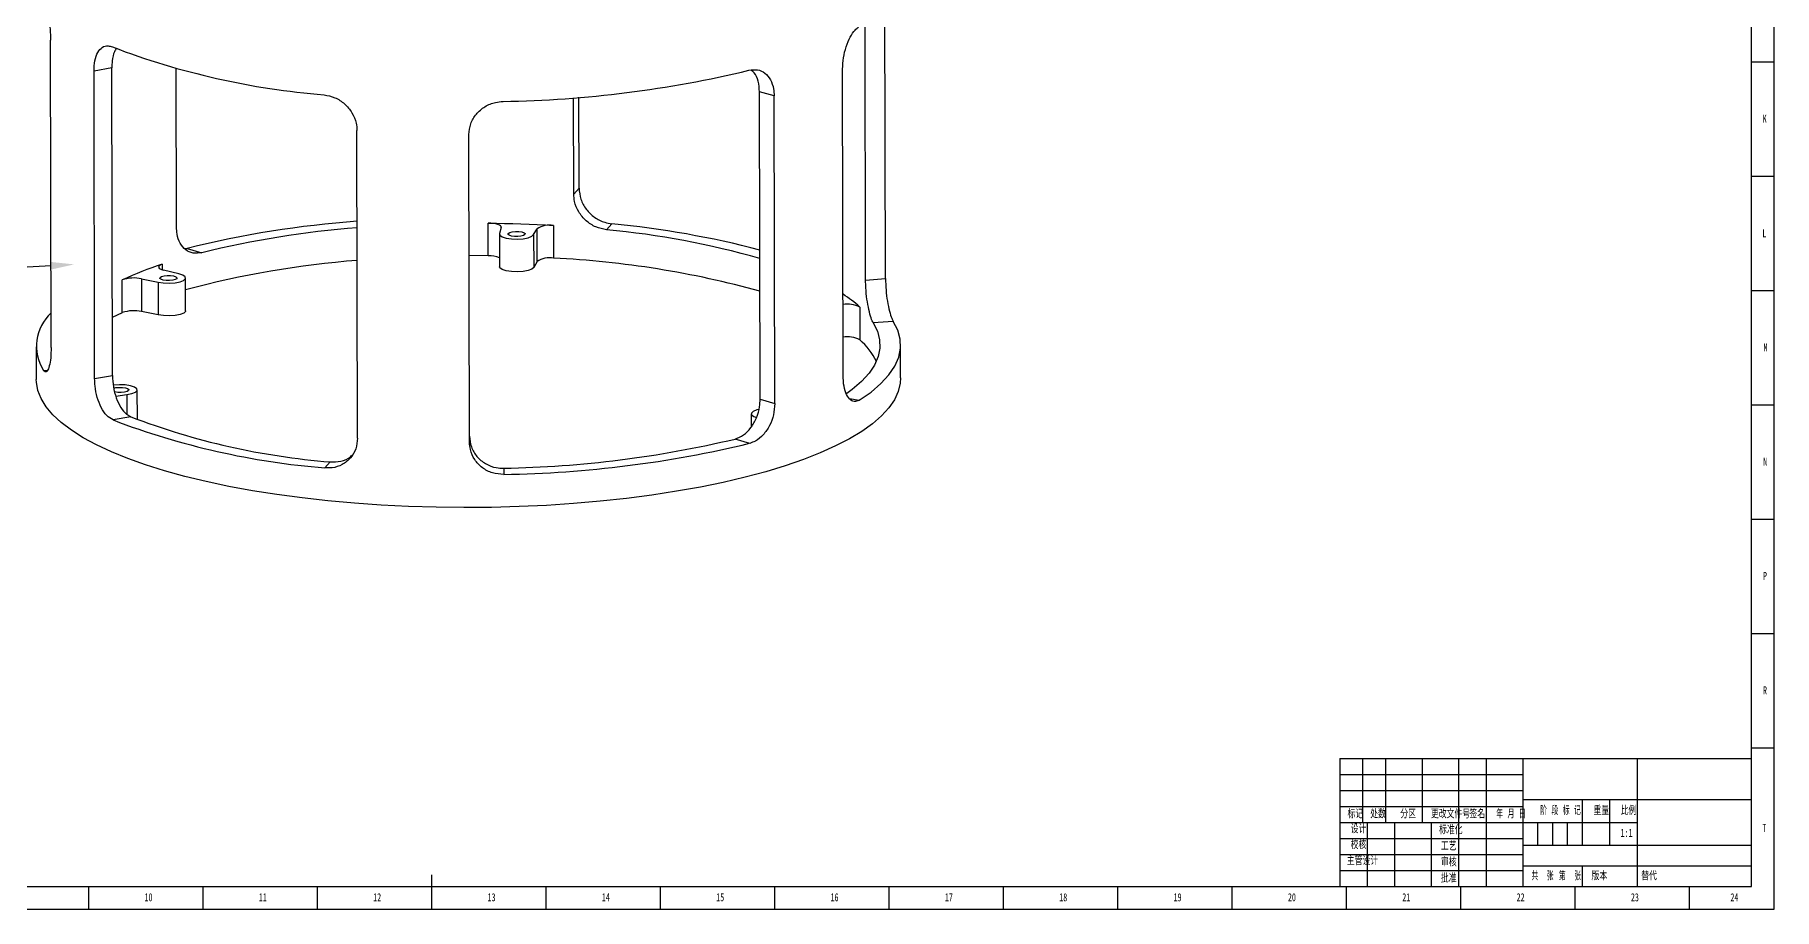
# Model space of a CAD drawing. Header units: millimetres. Extents: x -23 to 1189, y 0 to 841.
# Drawn here: x 428 to 1189, y 0 to 383 of the extents above; entities that cross this region are included whole.
import ezdxf
from ezdxf import colors
from ezdxf.entities.mleader import LeaderData, LeaderLine
from ezdxf.math import Vec2, Vec3

# ---------------------------------------------------------------- set-up
doc = ezdxf.new("R2010")
doc.units = ezdxf.units.MM
for name, color, linetype in [('10', 7, 'Continuous'), ('5', 7, 'Continuous'), ('9', 7, 'Continuous'), ('SLD-0', 7, 'Continuous')]:
    doc.layers.add(name, color=color, linetype=linetype)
doc.styles.add('SLDTEXTSTYLE0', font='TXT', dxfattribs={"width": 0.7, "bigfont": 'bigfont'})
doc.styles.add('SLDTEXTSTYLE1', font='TXT', dxfattribs={"width": 0.6, "bigfont": 'bigfont'})
doc.styles.add('SLDTEXTSTYLE2', font='TXT', dxfattribs={"width": 0.614286, "bigfont": 'bigfont'})
doc.styles.add('SLDTEXTSTYLE3', font='TXT', dxfattribs={"width": 0.62, "bigfont": 'bigfont'})
doc.styles.add('SLDTEXTSTYLE5', font='TXT', dxfattribs={"width": 0.7})

msp = doc.modelspace()

# ---------------------------------------------------------------- linework, layer by layer
at = {"color": 7, "linetype": 'Continuous', "lineweight": 25}
for p, q in [((800.36, 275.85), (800.12, 395.27)), ((791.67, 275.14), (791.45, 387.78)), ((435.51, 245.68), (435.24, 380.24)), ((462.03, 368.03), (454.25, 366.67)), ((454.51, 232.11), (454.25, 366.67)), ((462.29, 233.47), (462.03, 368.03)), ((490.31, 298.45), (490.17, 367.73)), ((781.87, 232.96), (781.6, 367.52)), ((745.56, 223.08), (745.29, 357.64)), ((751.67, 355.75), (745.29, 357.64)), ((664.05, 312.82), (663.96, 354.99)), ((666.35, 315.43), (666.28, 355.17)), ((751.94, 221.19), (751.67, 355.75)), ((569.51, 206.1), (569.25, 340.66)), ((618.45, 204.31), (618.18, 338.87)), ((664.05, 312.82), (666.35, 315.43)), ((626.67, 285.86), (626.65, 300.17)), ((632.34, 298.25), (631.61, 295.65)), ((646.49, 295.1), (648, 297.67)), ((648.03, 283.36), (648, 297.67)), ((655.15, 299.13), (655.18, 284.81)), ((680.73, 299.82), (678.41, 297.21)), ((493.93, 288.97), (494.96, 289.1)), ((494.96, 289.1), (501.36, 287.2)), ((631.55, 295.36), (631.58, 281.04)), ((646.49, 295.1), (646.52, 280.79)), ((484.03, 282.14), (484.04, 279.74)), ((626.67, 285.86), (618.29, 285.91)), ((648.03, 283.36), (646.52, 280.79)), ((466.63, 260.96), (466.6, 275.28)), ((475.07, 275.8), (482.24, 274.32)), ((475.07, 275.8), (475.09, 261.48)), ((482.24, 274.32), (482.26, 260.01)), ((491.34, 277.9), (484.65, 279.57)), ((494.31, 261.81), (494.29, 276.13)), ((791.67, 275.14), (800.36, 275.85)), ((466.63, 260.96), (462.25, 258.81)), ((482.26, 260.01), (475.09, 261.48)), ((789.08, 263.44), (789.1, 249.13)), ((803.73, 257.17), (795.02, 256.45)), ((428.96, 246.08), (428.99, 231.76)), ((806.99, 232.51), (806.96, 246.82)), ((432.19, 235.73), (433.94, 235.87)), ((454.51, 232.11), (462.29, 233.47)), ((463.79, 224.44), (468.58, 225.13)), ((468.58, 225.13), (468.6, 216.51)), ((473.22, 214.23), (473.19, 227.21)), ((745.56, 223.08), (751.94, 221.19)), ((784.56, 223.36), (788.84, 222.64)), ((470.4, 215.39), (462.59, 214.02)), ((741.64, 216.77), (741.65, 210.9)), ((740.97, 203.8), (734.57, 205.7)), ((555.2, 193.08), (557.51, 195.69)), ((633.45, 192.91), (633.47, 190.21))]:
    msp.add_line(p, q, dxfattribs=at)
at = {"color": 7, "linetype": 'Continuous', "lineweight": 25, "flags": 128}
for points in [[(626.65, 300.17), (630.24, 300.12), (633.82, 300.04), (637.4, 299.94), (640.97, 299.82), (644.53, 299.68), (648.08, 299.52), (651.62, 299.33), (655.15, 299.13)], [(632.34, 298.25), (632.32, 298.6), (632.05, 298.95), (631.57, 299.28), (630.87, 299.57), (629.99, 299.82), (628.96, 300), (627.83, 300.12), (626.65, 300.17)], [(631.61, 295.65), (631.74, 294.87), (632.74, 294.15), (634.5, 293.58), (636.82, 293.23), (639.4, 293.14), (641.94, 293.31), (644.14, 293.74), (645.72, 294.36), (646.49, 295.1)], [(636.78, 294.48), (635.81, 294.81), (635.34, 295.22), (635.43, 295.65), (636.07, 296.05), (637.17, 296.34), (638.55, 296.48), (640.01, 296.46), (641.33, 296.27), (642.3, 295.94), (642.77, 295.53), (642.68, 295.09), (642.03, 294.7), (640.94, 294.41), (639.55, 294.26), (638.09, 294.29), (636.78, 294.48)], [(484.03, 282.14), (483.32, 281.84), (482.82, 281.52), (482.55, 281.17), (482.51, 280.81), (482.72, 280.45), (483.15, 280.12), (483.81, 279.82), (484.65, 279.57)], [(482.24, 274.32), (484.55, 273.97), (487.13, 273.88), (489.67, 274.05), (491.87, 274.48), (493.45, 275.1), (494.22, 275.84), (494.1, 276.62), (493.1, 277.33), (491.34, 277.9)], [(484.51, 275.22), (483.54, 275.55), (483.07, 275.96), (483.16, 276.39), (483.8, 276.79), (484.9, 277.08), (486.29, 277.22), (487.75, 277.2), (489.06, 277.01), (490.03, 276.68), (490.5, 276.27), (490.41, 275.83), (489.77, 275.44), (488.67, 275.15), (487.29, 275), (485.83, 275.03), (484.51, 275.22)], [(646.52, 280.79), (645.74, 280.04), (644.16, 279.42), (641.97, 279), (639.43, 278.82), (636.85, 278.92), (634.53, 279.27), (632.77, 279.84), (631.76, 280.55), (631.58, 281.04)], [(494.31, 261.81), (494.25, 261.53), (493.48, 260.78), (491.9, 260.16), (489.7, 259.74), (487.16, 259.56), (484.58, 259.66), (482.26, 260.01)], [(795.02, 256.45), (796.83, 252.8), (797.79, 249.12), (797.9, 245.42), (797.17, 241.73), (795.59, 238.07), (793.17, 234.44), (789.92, 230.87), (785.86, 227.37), (783.4, 225.56)], [(788.84, 222.64), (794.05, 226.25), (798.4, 229.97), (801.87, 233.77), (804.46, 237.62), (806.14, 241.52), (806.91, 245.45), (806.76, 249.38), (805.7, 253.29), (803.73, 257.17)], [(503.34, 187.04), (493.95, 189.31), (485.07, 191.76), (476.73, 194.37), (468.98, 197.14), (461.84, 200.05), (455.34, 203.09), (449.5, 206.25), (444.36, 209.52), (439.94, 212.88), (436.24, 216.32), (433.29, 219.83), (431.1, 223.38), (429.68, 226.97), (429.03, 230.59), (428.99, 231.76)], [(468.58, 225.13), (470.78, 225.55), (472.36, 226.17), (473.13, 226.92), (473.01, 227.69), (472.01, 228.41), (470.24, 228.98), (467.93, 229.33), (465.35, 229.43), (462.81, 229.25)], [(462.87, 227.92), (463.81, 228.16), (465.19, 228.3), (466.66, 228.27), (467.97, 228.08), (468.94, 227.76), (469.41, 227.35), (469.32, 226.91), (468.68, 226.52), (467.58, 226.23), (466.19, 226.08), (464.73, 226.11), (463.42, 226.3), (463.42, 226.3)], [(806.99, 232.51), (806.82, 230.06), (805.91, 226.45), (804.24, 222.87), (801.79, 219.32), (798.6, 215.82), (794.66, 212.39), (789.99, 209.04), (784.62, 205.79), (778.56, 202.64), (771.84, 199.62), (764.49, 196.73), (756.54, 193.98), (748.02, 191.4), (738.97, 188.97), (729.42, 186.73), (719.41, 184.67), (708.98, 182.81), (698.18, 181.15), (687.05, 179.7), (675.63, 178.47), (663.98, 177.46), (652.14, 176.67), (640.16, 176.1), (628.09, 175.77), (615.98, 175.67), (603.88, 175.81), (591.83, 176.17), (579.89, 176.77), (568.11, 177.59), (556.53, 178.63), (545.21, 179.9), (534.18, 181.38), (523.5, 183.07), (513.21, 184.96), (503.34, 187.04)], [(744.92, 218.63), (744.06, 218.42), (742.48, 217.8), (741.7, 217.06), (741.82, 216.28), (742.82, 215.57), (743.93, 215.16)]]:
    msp.add_lwpolyline(points, dxfattribs=at)
at = {"color": 7, "linetype": 'Continuous', "lineweight": 25}
for centre, radius, start, end in [((581.56, 689.52), 334.31, 249.09418, 265.42082), ((625.48, 845.79), 492.45, 270.89294, 283.52473), ((601.75, -142.72), 444.83, 94.17956, 103.89092), ((604.36, -136.56), 436.1, 94.60753, 103.66219), ((653.4, 289.42), 9.86, 79.80518, 123.23156), ((644.92, -66.5), 365.25, 74.026, 84.73847), ((641.61, -109.67), 411.35, 75.38085, 84.5428), ((536.16, 124.02), 166.48, 108.24504, 114.6952), ((600.76, -125.52), 410.54, 94.38684, 105.03064), ((626.98, 273.53), 12.33, 68.15775, 91.44189), ((653.43, 275.11), 9.86, 79.80518, 123.23156), ((635.36, -127.32), 412.61, 74.52308, 87.2472), ((471.77, 260.23), 15.91, 78.04658, 108.95734), ((750.4, 220.46), 57.82, 48.01915, 57.11191), ((448.85, 246.31), 19.73, 132.64792, 212.42071), ((471.8, 245.92), 15.91, 78.04658, 108.95734), ((783.62, 252.61), 12.13, 63.25968, 98.59384), ((783.65, 238.29), 12.13, 63.25968, 98.59384), ((769.96, 226.93), 29.31, 25.71137, 49.2303), ((581.89, 526.33), 334.31, 249.09418, 265.42082), ((582.45, 508.43), 313.73, 249.07456, 265.44043), ((624.93, 666.33), 473.5, 271.03045, 283.38722), ((625.8, 682.6), 492.45, 270.89294, 283.52473)]:
    msp.add_arc(centre, radius, start, end, dxfattribs=at)
for points, knots in [([(431.87, 398.92), (432.19, 398.27), (432.84, 396.97), (433.86, 393.2), (434.69, 388.59), (435.17, 384.05), (435.22, 381.32), (435.24, 380.24)], [0, 0, 0, 0, 0.214504, 0.429027, 0.643198, 0.857526, 1, 1, 1, 1]), ([(781.6, 367.52), (781.68, 369.18), (781.84, 372.48), (783.11, 377.44), (784.91, 381.68), (786.84, 384.53), (788.04, 385.46), (788.52, 385.83)], [0, 0, 0, 0, 0.214547, 0.429095, 0.643583, 0.857835, 1, 1, 1, 1]), ([(454.25, 366.67), (454.33, 368.24), (454.49, 371.37), (455.79, 375), (457.78, 377.27), (460.06, 377.93), (461.64, 377.42), (462.27, 377.21)], [0, 0, 0, 0, 0.214547, 0.429095, 0.643583, 0.857835, 1, 1, 1, 1]), ([(464.11, 376.52), (463.78, 376.07), (462.84, 374.77), (462.17, 371.68), (462.07, 369.08), (462.03, 368.03)], [0, 0, 0, 0, 0.243734, 0.697821, 1, 1, 1, 1]), ([(740.65, 367), (741.92, 367.17), (744.46, 367.52), (747.75, 365.99), (750.2, 363.07), (751.48, 359.43), (751.62, 356.8), (751.67, 355.75)], [0, 0, 0, 0, 0.214504, 0.429027, 0.643198, 0.857526, 1, 1, 1, 1]), ([(745.29, 357.64), (745.16, 359.2), (744.91, 362.32), (743.49, 365.59), (742.08, 366.69), (741.63, 367.04)], [0, 0, 0, 0, 0.403268, 0.806538, 1, 1, 1, 1]), ([(554.87, 356.27), (556.47, 355.96), (559.66, 355.32), (563.96, 352.48), (567.24, 348.58), (568.99, 344.42), (569.18, 341.73), (569.25, 340.66)], [0, 0, 0, 0, 0.214504, 0.429027, 0.643198, 0.857526, 1, 1, 1, 1]), ([(618.18, 338.87), (618.35, 340.48), (618.67, 343.7), (621.25, 348), (625.04, 351.27), (629.26, 353.06), (632.04, 353.3), (633.15, 353.4)], [0, 0, 0, 0, 0.214547, 0.429095, 0.643583, 0.857835, 1, 1, 1, 1]), ([(678.41, 297.21), (676.82, 297.53), (673.64, 298.16), (669.33, 301.01), (666.06, 304.91), (664.31, 309.07), (664.12, 311.75), (664.05, 312.82)], [0, 0, 0, 0, 0.214484, 0.42899, 0.643108, 0.857398, 1, 1, 1, 1]), ([(666.35, 315.43), (666.52, 313.81), (666.84, 310.56), (669.35, 306.08), (673.01, 302.53), (677.04, 300.44), (679.68, 299.99), (680.73, 299.82)], [0, 0, 0, 0, 0.214547, 0.429095, 0.643583, 0.857835, 1, 1, 1, 1]), ([(501.36, 287.2), (500.08, 287.03), (497.53, 286.68), (494.23, 288.22), (491.79, 291.13), (490.5, 294.77), (490.36, 297.4), (490.31, 298.45)], [0, 0, 0, 0, 0.214484, 0.42899, 0.643108, 0.857398, 1, 1, 1, 1]), ([(795.02, 256.45), (794.7, 257.1), (794.06, 258.41), (793.06, 262.17), (792.22, 266.78), (791.75, 271.33), (791.69, 274.05), (791.67, 275.14)], [0, 0, 0, 0, 0.214484, 0.42899, 0.643108, 0.857398, 1, 1, 1, 1]), ([(800.36, 275.85), (800.41, 274.2), (800.5, 270.88), (801.17, 265.85), (802.08, 261.51), (802.99, 258.56), (803.52, 257.57), (803.73, 257.17)], [0, 0, 0, 0, 0.214547, 0.429095, 0.643583, 0.857835, 1, 1, 1, 1]), ([(435.51, 245.68), (435.47, 244.11), (435.39, 240.99), (434.73, 237.45), (433.84, 235.32), (432.93, 234.83), (432.4, 235.47), (432.19, 235.73)], [0, 0, 0, 0, 0.214547, 0.429095, 0.643583, 0.857835, 1, 1, 1, 1]), ([(462.59, 214.02), (461.64, 214.6), (459.74, 215.74), (457.34, 219.33), (455.57, 223.82), (454.65, 228.31), (454.55, 231.02), (454.51, 232.11)], [0, 0, 0, 0, 0.214504, 0.429027, 0.643198, 0.857526, 1, 1, 1, 1]), ([(462.29, 233.47), (462.38, 231.82), (462.55, 228.52), (463.88, 223.57), (465.88, 219.37), (468.18, 216.59), (469.77, 215.74), (470.4, 215.39)], [0, 0, 0, 0, 0.214532, 0.429065, 0.643531, 0.857739, 1, 1, 1, 1]), ([(788.84, 222.64), (788.11, 222.34), (786.65, 221.74), (784.55, 223.01), (782.91, 225.74), (782.01, 229.3), (781.91, 231.92), (781.87, 232.96)], [0, 0, 0, 0, 0.214504, 0.429027, 0.643198, 0.857526, 1, 1, 1, 1]), ([(734.57, 205.7), (735.84, 206.18), (738.39, 207.16), (741.68, 210.54), (744.11, 214.87), (745.38, 219.29), (745.51, 221.99), (745.56, 223.08)], [0, 0, 0, 0, 0.214484, 0.42899, 0.643108, 0.857398, 1, 1, 1, 1]), ([(751.94, 221.19), (751.83, 219.55), (751.6, 216.26), (749.77, 211.42), (747.03, 207.39), (743.92, 204.82), (741.81, 204.09), (740.97, 203.8)], [0, 0, 0, 0, 0.214547, 0.429095, 0.643583, 0.857835, 1, 1, 1, 1]), ([(569.51, 206.1), (569.36, 204.51), (569.04, 201.31), (566.56, 197.22), (562.91, 194.3), (558.89, 192.95), (556.25, 193.04), (555.2, 193.08)], [0, 0, 0, 0, 0.214547, 0.429095, 0.643583, 0.857835, 1, 1, 1, 1]), ([(618.42, 206.99), (618.59, 205.39), (618.93, 202.17), (621.52, 197.89), (625.33, 194.7), (629.55, 193.05), (632.34, 192.95), (633.45, 192.91)], [0, 0, 0, 0, 0.214532, 0.429065, 0.643531, 0.857739, 1, 1, 1, 1]), ([(557.51, 195.69), (559.08, 195.71), (562.23, 195.74), (565.61, 197.05), (566.87, 198.43), (567.1, 198.67)], [0, 0, 0, 0, 0.451657, 0.903359, 1, 1, 1, 1]), ([(633.47, 190.21), (631.79, 190.33), (628.43, 190.56), (623.93, 192.96), (620.53, 196.55), (618.72, 200.57), (618.52, 203.24), (618.45, 204.31)], [0, 0, 0, 0, 0.214504, 0.429027, 0.643198, 0.857526, 1, 1, 1, 1])]:
    msp.add_open_spline(points, degree=3, knots=knots, dxfattribs=at)
at = {"layer": '5', "color": 7}
for p, q in [((1189, 0), (1189, 841)), ((999, 59), (1079, 59)), ((999, 52), (1079, 52)), ((1085.5, 38), (1085.5, 28)), ((1092, 38), (1092, 28)), ((1098.5, 38), (1098.5, 28)), ((0, 0), (1189, 0))]:
    msp.add_line(p, q, dxfattribs=at)
at = {"layer": '5', "color": 7, "lineweight": 25}
for p, q in [((1179, 10), (1179, 831.05)), ((999, 66), (1179, 66)), ((999, 66), (999, 10)), ((1009, 66), (1009, 38)), ((1019, 66), (1019, 38)), ((1035, 66), (1035, 38)), ((1051, 66), (1051, 10)), ((1063, 66), (1063, 10)), ((1079, 66), (1079, 10)), ((1129, 66), (1129, 38)), ((1079, 48), (1179, 48)), ((1105, 48), (1105, 28)), ((1117, 48), (1117, 28)), ((999, 45), (1079, 45)), ((999, 38), (1129, 38)), ((999, 31), (1079, 31)), ((1011, 38), (1011, 10)), ((1023, 38), (1023, 10)), ((1039, 38), (1039, 10)), ((1129, 38), (1129, 10)), ((999, 24), (1079, 24)), ((1079, 28), (1179, 28)), ((999, 17), (1079, 17)), ((1079.01, 18.98), (1179, 18.98)), ((0, 10), (1179, 10))]:
    msp.add_line(p, q, dxfattribs=at)
at = {"layer": '5'}
for p, q in [((1189, 370.5), (1179, 370.5)), ((1189, 320.5), (1179, 320.5)), ((1189, 270.5), (1179, 270.5)), ((1189, 220.5), (1179, 220.5)), ((1189, 170.5), (1179, 170.5)), ((1189, 120.5), (1179, 120.5)), ((1189, 70.5), (1179, 70.5)), ((452, 0), (452, 10)), ((502, 0), (502, 10)), ((552, 0), (552, 10)), ((652, 0), (652, 10)), ((702, 0), (702, 10)), ((752, 0), (752, 10)), ((802, 0), (802, 10)), ((852, 0), (852, 10)), ((902, 0), (902, 10)), ((952, 0), (952, 10)), ((1002, 0), (1002, 10)), ((1052, 0), (1052, 10)), ((1102, 0), (1102, 10)), ((1152, 0), (1152, 10))]:
    msp.add_line(p, q, dxfattribs=at)
at = {"layer": '5', "lineweight": 25}
for p, q in [((1105, 18.98), (1105, 10)), ((602, 0), (602, 15))]:
    msp.add_line(p, q, dxfattribs=at)

# ---------------------------------------------------------------- texts
at = {"layer": '10', "char_height": 3.5, "attachment_point": 2}
for s, insert, style in [('K', (1184.82, 347.55), 'SLDTEXTSTYLE5'), ('L', (1184.68, 297.48), 'SLDTEXTSTYLE5'), ('M', (1185.21, 247.55), 'SLDTEXTSTYLE5'), ('N', (1185.1, 197.48), 'SLDTEXTSTYLE5'), ('P', (1184.94, 147.55), 'SLDTEXTSTYLE5'), ('R', (1184.98, 97.48), 'SLDTEXTSTYLE5'), ('T', (1184.66, 37.3), 'SLDTEXTSTYLE5'), ('主管设计', (1008.93, 22.83), 'SLDTEXTSTYLE0'), ('校核', (1007.18, 29.86), 'SLDTEXTSTYLE0'), ('10', (478.09, 6.98), 'SLDTEXTSTYLE5'), ('11', (528.09, 6.98), 'SLDTEXTSTYLE5'), ('12', (578.09, 6.98), 'SLDTEXTSTYLE5'), ('13', (628.09, 6.98), 'SLDTEXTSTYLE5'), ('14', (678.09, 6.98), 'SLDTEXTSTYLE5'), ('15', (728.09, 6.98), 'SLDTEXTSTYLE5'), ('16', (778.09, 6.98), 'SLDTEXTSTYLE5'), ('17', (828.09, 6.98), 'SLDTEXTSTYLE5'), ('18', (878.09, 6.98), 'SLDTEXTSTYLE5'), ('19', (928.09, 6.98), 'SLDTEXTSTYLE5'), ('20', (978.09, 6.98), 'SLDTEXTSTYLE5'), ('21', (1028.09, 6.98), 'SLDTEXTSTYLE5'), ('22', (1078.09, 6.98), 'SLDTEXTSTYLE5'), ('23', (1128.09, 6.98), 'SLDTEXTSTYLE5'), ('24', (1171.59, 6.98), 'SLDTEXTSTYLE5')]:
    msp.add_mtext(s, dxfattribs=dict(at, insert=insert, style=style))
at = {"layer": '10', "color": 7, "insert": (1112.53, 16.19), "char_height": 3.5, "attachment_point": 2, "style": 'SLDTEXTSTYLE0'}
msp.add_mtext('版本', dxfattribs=at)
at = {"layer": '9', "color": 7, "char_height": 3.5, "attachment_point": 2}
for s, insert, style in [('标记', (1005.82, 43.31), 'SLDTEXTSTYLE0'), ('处数', (1015.76, 43.31), 'SLDTEXTSTYLE0'), ('分区', (1028.92, 43.31), 'SLDTEXTSTYLE0'), ('更改文件号', (1047.47, 43.31), 'SLDTEXTSTYLE0'), ('签名', (1059.15, 43.31), 'SLDTEXTSTYLE0'), ('年 月 日', (1073.91, 43.31), 'SLDTEXTSTYLE3'), ('阶 段 标 记', (1095.54, 44.81), 'SLDTEXTSTYLE2'), ('重量', (1113.4, 44.81), 'SLDTEXTSTYLE0'), ('比例', (1125.29, 44.81), 'SLDTEXTSTYLE0'), ('设计', (1007.23, 36.77), 'SLDTEXTSTYLE0'), ('标准化', (1047.57, 36.36), 'SLDTEXTSTYLE0'), ('工艺', (1046.68, 29.23), 'SLDTEXTSTYLE0'), ('批准', (1046.66, 15.22), 'SLDTEXTSTYLE0'), ('审核', (1046.68, 22.25), 'SLDTEXTSTYLE0'), ('共  张', (1087.69, 16.19), 'SLDTEXTSTYLE1'), ('第  张', (1099.68, 16.19), 'SLDTEXTSTYLE1')]:
    msp.add_mtext(s, dxfattribs=dict(at, insert=insert, style=style))
at = {"layer": 'SLD-0', "char_height": 3.5}
for s, insert, attachment_point, style in [('1:1', (1124.44, 35.16), 2, 'SLDTEXTSTYLE5'), ('替代', (1130.85, 16.19), 1, 'SLDTEXTSTYLE0')]:
    msp.add_mtext(s, dxfattribs=dict(at, insert=insert, attachment_point=attachment_point, style=style))

# ---------------------------------------------------------------- leaders
ml = msp.add_multileader_mtext('Standard')
ml.set_content('{\\fSimSun|b0|i0|c134|p2;航偏动力输出大齿轮}', color=256)
ml.set_leader_properties()
ml.build(insert=Vec2(0, 0))
ml.multileader.update_dxf_attribs({"text_attachment_direction": 1, "text_right_attachment_type": 6, "dogleg_length": 0.36, "arrow_head_size": 10})
ctx = ml.context
ctx.base_point, ctx.char_height, ctx.arrow_head_size, ctx.plane_origin = Vec3(227.49, 343.05), 20, 10, Vec3(227.49, 429.95)
ctx.right_attachment, ctx.text_align_type = 6, 1
notes = []
notes.append((ctx, [(0, (1, 1, 0), (227.49, 373.53), (-1, 0), 0.36, [(0, [(555.2, 437.28)], 0, [])])]))
ctx.mtext.insert, ctx.mtext.alignment, ctx.mtext.flow_direction = Vec3(227.49, 371.53), 2, 5
ml = msp.add_multileader_mtext('Standard')
ml.set_content('{\\fSimSun|b0|i0|c134|p2;航偏传动外壳}', color=256)
ml.set_leader_properties()
ml.build(insert=Vec2(0, 0))
ml.multileader.update_dxf_attribs({"text_attachment_direction": 1, "text_right_attachment_type": 6, "dogleg_length": 0.36, "arrow_head_size": 10})
ctx = ml.context
ctx.base_point, ctx.char_height, ctx.arrow_head_size, ctx.plane_origin = Vec3(226.76, 238.86), 20, 10, Vec3(226.76, 269.45)
ctx.right_attachment, ctx.text_align_type = 6, 1
notes.append((ctx, [(0, (1, 1, 0), (226.76, 269.45), (-1, 0), 0.36, [(0, [(445.56, 282.08)], 0, [])])]))
ctx.mtext.insert, ctx.mtext.alignment, ctx.mtext.flow_direction = Vec3(226.76, 267.45), 2, 5
for ctx, leaders in notes:
    for number, flags, end, landing, length, lines in leaders:
        leader = LeaderData()
        leader.index, (leader.has_last_leader_line, leader.has_dogleg_vector, leader.attachment_direction) = number, flags
        leader.last_leader_point, leader.dogleg_vector, leader.dogleg_length = Vec3(end), Vec3(landing), length
        for number, points, colour, breaks in lines:
            line = LeaderLine()
            line.index, line.vertices, line.color, line.breaks = number, Vec3.list(points), colors.encode_raw_color(colour), breaks
            leader.lines.append(line)
        ctx.leaders.append(leader)

doc.saveas('drawing.dxf')
